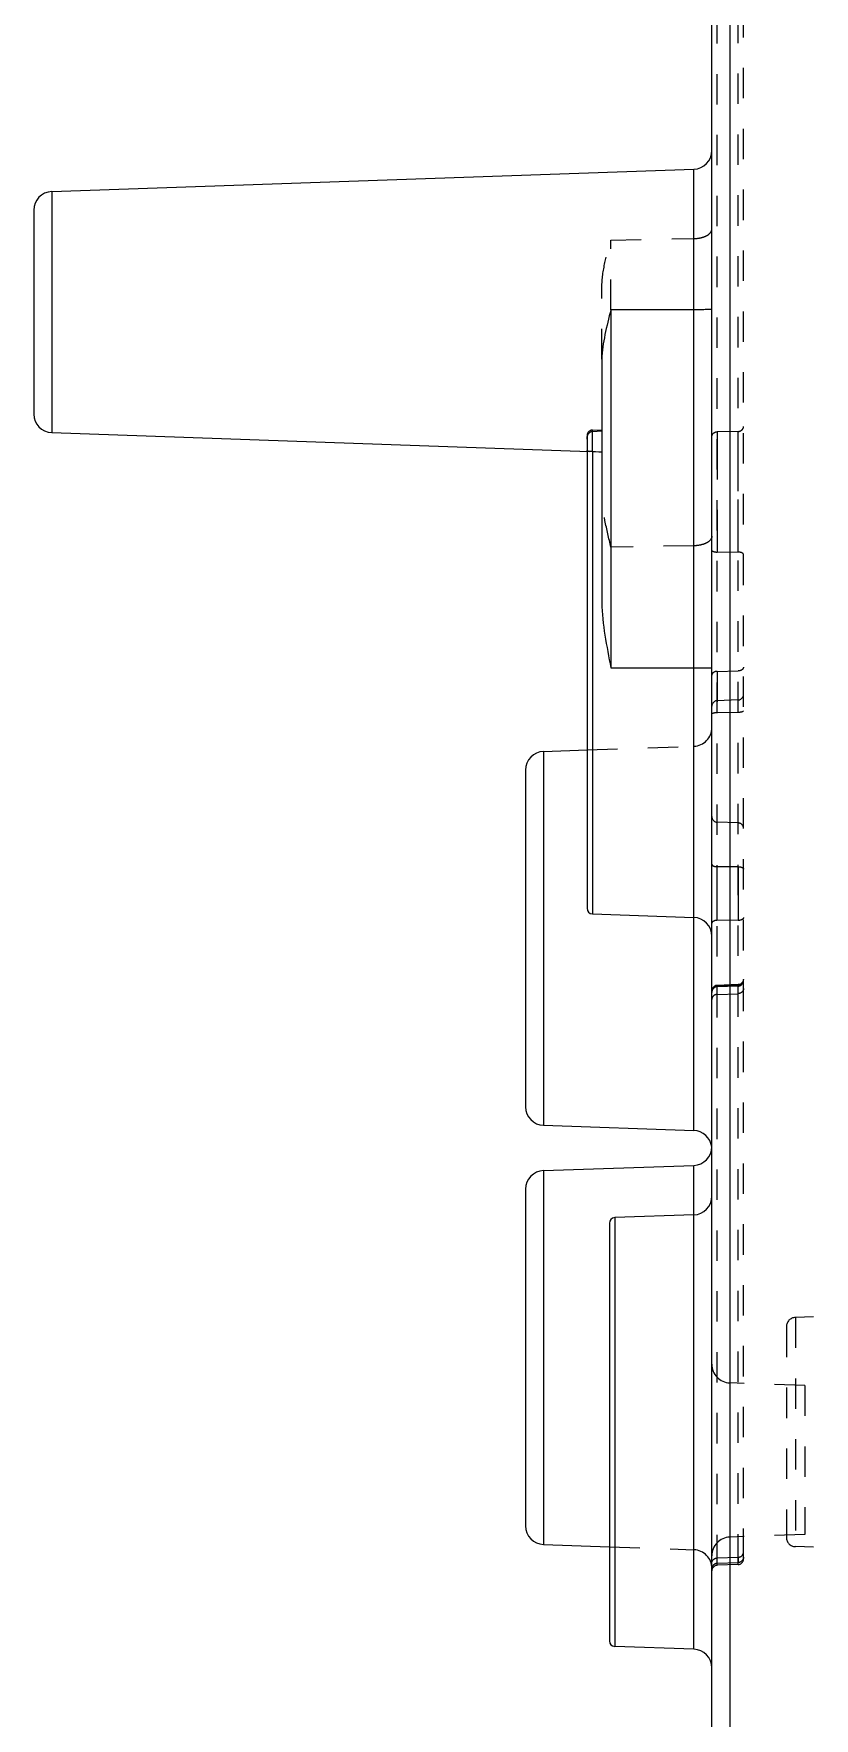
# Model space of a CAD drawing. Header units: millimetres. Extents: x -1265 to 1982, y -12197 to 1934.
# Drawn here: x 478.2 to 520.1, y 55.8 to 146.2 of the extents above; entities that cross this region are included whole.
import ezdxf

# ---------------------------------------------------------------- set-up
doc = ezdxf.new("R2010")
doc.units = ezdxf.units.MM
doc.header["$LTSCALE"] = 16.335
doc.linetypes.add('HIDDEN', pattern=[0.2, 0.1, -0.1])
doc.layers.get('0').update_dxf_attribs({"linetype": 'CONTINUOUS'})
doc.layers.add('DEFAULT_2', color=8, linetype='HIDDEN')

msp = doc.modelspace()

# ---------------------------------------------------------------- linework, layer by layer
at = {"color": 7, "linetype": 'Continuous'}
for p, q in [((514.598, -94.748), (514.598, 282.739)), ((515.572, 276.741), (515.572, -88.75)), ((479.163, 137.707), (513.633, 138.911)), ((513.633, 87.305), (513.633, 138.911)), ((479.163, 137.707), (479.163, 124.77)), ((478.198, 136.709), (478.198, 125.769)), ((513.633, 131.368), (509.18, 131.365)), ((509.18, 131.365), (509.18, 112.139)), ((508.698, 128.709), (508.698, 115.64)), ((479.163, 124.77), (508.02, 123.762)), ((507.898, 123.762), (507.898, 99.238)), ((508.187, 123.758), (508.187, 98.938)), ((508.187, 123.758), (508.357, 123.753)), ((508.357, 123.753), (508.528, 123.748)), ((508.528, 123.748), (508.698, 123.742)), ((509.18, 112.139), (513.633, 112.141)), ((505.563, 107.654), (507.898, 107.736)), ((505.563, 107.654), (505.563, 87.587)), ((504.598, 106.656), (504.598, 88.585)), ((508.187, 98.938), (513.633, 98.748)), ((505.563, 87.587), (513.633, 87.305)), ((505.563, 85.154), (513.633, 85.436)), ((505.563, 85.154), (505.563, 65.087)), ((513.633, 59.462), (513.633, 85.436)), ((504.598, 84.156), (504.598, 66.085)), ((509.098, 82.332), (509.098, 59.909)), ((513.633, 82.779), (509.387, 82.63)), ((509.387, 82.63), (509.387, 59.61)), ((505.563, 65.087), (509.098, 64.963)), ((513.633, 59.462), (509.387, 59.61))]:
    msp.add_line(p, q, dxfattribs=at)
for centre, radius, start, end in [((513.598, 139.911), 1, 272, 360), ((479.198, 136.708), 1, 92, 180), ((479.198, 125.77), 1, 180, 268), ((505.598, 106.655), 1, 92, 180), ((508.198, 99.238), 0.3, 180, 268), ((513.598, 97.749), 1, 0, 88), ((505.598, 88.586), 1, 180, 268), ((513.598, 86.305), 1, 7.34264, 88), ((513.598, 86.435), 1, 272, 360), ((505.598, 84.155), 1, 92, 180), ((513.598, 83.778), 1, 272, 360), ((509.398, 82.331), 0.3, 92, 180), ((505.598, 66.086), 1, 180, 268), ((509.398, 59.91), 0.3, 180, 268), ((513.598, 58.463), 1, 0, 88)]:
    msp.add_arc(centre, radius, start, end, dxfattribs=at)
for points, knots in [([(509.18, 131.365), (509.066, 130.922), (508.845, 130.05), (508.698, 129.153), (508.698, 128.709)], [0, 0, 0, 0, 0.50773, 1, 1, 1, 1]), ([(514.598, 131.384), (514.598, 131.383), (514.588, 131.383), (514.578, 131.38), (514.553, 131.38), (514.506, 131.377), (514.426, 131.375), (514.309, 131.372), (514.164, 131.37), (513.936, 131.368), (513.757, 131.368), (513.633, 131.368)], [0, 0, 0, 0, 0.005122, 0.019594, 0.043307, 0.076035, 0.167543, 0.291094, 0.442041, 0.615417, 1, 1, 1, 1]), ([(508.187, 123.758), (508.169, 123.759), (508.113, 123.76), (508.058, 123.761), (508.02, 123.762)], [0, 0, 0, 0, 0.327442, 1, 1, 1, 1]), ([(508.698, 115.64), (508.698, 115.057), (508.842, 113.88), (509.066, 112.724), (509.18, 112.139)], [0, 0, 0, 0, 0.494556, 1, 1, 1, 1]), ([(513.633, 112.141), (513.757, 112.142), (513.936, 112.142), (514.164, 112.144), (514.309, 112.146), (514.426, 112.149), (514.506, 112.151), (514.553, 112.153), (514.578, 112.154), (514.588, 112.157), (514.598, 112.157), (514.598, 112.158)], [0, 0, 0, 0, 0.384583, 0.557959, 0.708906, 0.832457, 0.923965, 0.956693, 0.980406, 0.994878, 1, 1, 1, 1])]:
    msp.add_open_spline(points, degree=3, knots=knots, dxfattribs=at)
at = {"layer": 'DEFAULT_2', "color": 8, "linetype": 'HIDDEN'}
for p, q in [((516.008, 64.006), (516.008, 283.738)), ((516.298, 64.308), (516.298, 283.465)), ((514.887, 63.979), (514.887, 162.086)), ((509.18, 135.106), (513.633, 135.186)), ((509.18, 131.365), (509.18, 135.106)), ((508.698, 128.709), (508.698, 132.579)), ((508.187, 124.902), (508.698, 124.92)), ((508.187, 123.758), (508.187, 124.902)), ((508.187, 124.837), (508.698, 124.862)), ((516.008, 124.833), (514.887, 124.817)), ((514.887, 124.817), (514.887, 124.594)), ((507.898, 124.601), (507.898, 123.762)), ((513.633, 118.697), (509.18, 118.617)), ((514.887, 118.46), (514.887, 118.338)), ((516.008, 118.354), (514.887, 118.338)), ((514.887, 111.951), (516.008, 111.979)), ((516.008, 110.42), (514.887, 110.38)), ((514.887, 109.748), (516.008, 109.768)), ((507.898, 107.736), (513.633, 107.936)), ((516.008, 103.821), (514.887, 103.86)), ((516.008, 101.471), (514.887, 101.469)), ((516.008, 101.471), (516.009, 101.349)), ((516.009, 101.349), (516.01, 100.507)), ((516.01, 99.507), (516.009, 98.731)), ((516.008, 98.582), (514.887, 98.591)), ((516.009, 98.731), (516.008, 98.582)), ((516.009, 95.141), (514.887, 95.101)), ((514.887, 95.07), (516.008, 95.109)), ((514.887, 95.101), (514.887, 95.07)), ((514.887, 94.934), (514.887, 95.088)), ((516.008, 95.061), (514.887, 95.022)), ((516.008, 95.109), (516.009, 95.141)), ((516.13, 95.172), (516.009, 95.141)), ((514.887, 94.614), (514.887, 94.934)), ((514.887, 94.617), (516.008, 94.652)), ((542.915, 78.103), (519.08, 77.271)), ((519.08, 77.271), (519.08, 64.969)), ((518.598, 76.773), (518.598, 65.468)), ((519.598, 73.62), (515.563, 73.761)), ((519.598, 73.62), (519.598, 65.62)), ((519.598, 65.62), (515.563, 65.479)), ((509.098, 64.963), (513.633, 64.805)), ((514.887, 64.363), (516.008, 64.398)), ((516.008, 64.4), (516.009, 64.16)), ((542.915, 64.137), (519.08, 64.969)), ((514.887, 64.074), (516.008, 64.113)), ((516.008, 64.006), (514.887, 63.967)), ((516.009, 64.16), (516.008, 64.113))]:
    msp.add_line(p, q, dxfattribs=at)
msp.add_lwpolyline([(516.298, 95.441), (516.253, 95.283), (516.13, 95.172)], dxfattribs=at)
for centre, radius, start, end in [((508.198, 124.603), 0.3, 92, 180), ((119.41, 123.357), 396.601, 0.07895, 0.21316), ((1897.994, 121.825), 1383.11, 179.91444, 180.085559), ((-978.702, 121.767), 1494.715, 359.869184, 0.081918), ((514.898, 110.081), 0.3, 92, 180), ((515.998, 110.719), 0.3, 272, 360), ((513.598, 108.935), 1, 272, 360), ((514.898, 104.16), 0.3, 180, 268), ((515.998, 103.521), 0.3, 0, 88), ((514.898, 94.801), 0.3, 92.05157, 180), ((514.898, 94.722), 0.3, 92, 180), ((515.998, 95.361), 0.3, 272, 360), ((513.598, 86.305), 1, 0, 7.34264), ((519.098, 76.771), 0.5, 92, 180), ((515.598, 74.761), 1, 180, 268), ((515.598, 64.48), 1, 92, 180), ((519.098, 65.469), 0.5, 180, 268), ((513.598, 63.805), 1, 0, 88), ((515.998, 64.306), 0.3, 272, 360), ((514.898, 63.667), 0.3, 92, 180)]:
    msp.add_arc(centre, radius, start, end, dxfattribs=at)
for points, knots in [([(513.633, 135.186), (513.757, 135.188), (513.993, 135.215), (514.303, 135.319), (514.528, 135.476), (514.598, 135.632), (514.598, 135.7)], [0, 0, 0, 0, 0.317551, 0.600084, 0.825213, 1, 1, 1, 1]), ([(508.698, 132.579), (508.698, 133.021), (508.831, 133.879), (509.061, 134.706), (509.18, 135.106)], [0, 0, 0, 0, 0.514734, 1, 1, 1, 1]), ([(507.898, 124.426), (507.898, 124.5), (507.916, 124.622), (508.015, 124.78), (508.124, 124.834), (508.187, 124.837)], [0, 0, 0, 0, 0.40374, 0.650774, 1, 1, 1, 1]), ([(514.598, 124.557), (514.598, 124.624), (514.669, 124.766), (514.814, 124.815), (514.887, 124.817)], [0, 0, 0, 0, 0.474823, 1, 1, 1, 1]), ([(516.008, 124.833), (516.082, 124.835), (516.227, 124.884), (516.298, 125.026), (516.298, 125.093)], [0, 0, 0, 0, 0.524943, 1, 1, 1, 1]), ([(514.887, 124.594), (514.886, 124.541), (514.886, 124.306), (514.885, 124.072), (514.885, 123.891)], [0, 0, 0, 0, 0.226308, 1, 1, 1, 1]), ([(508.02, 123.762), (507.998, 123.763), (507.962, 123.766), (507.911, 123.77), (507.898, 123.796), (507.898, 123.804)], [0, 0, 0, 0, 0.473829, 0.813414, 1, 1, 1, 1]), ([(509.18, 118.617), (509.07, 119.097), (508.903, 119.798), (508.739, 120.717), (508.698, 121.157), (508.698, 121.37)], [0, 0, 0, 0, 0.528089, 0.771863, 1, 1, 1, 1]), ([(514.885, 119.76), (514.885, 119.649), (514.886, 119.215), (514.886, 118.782), (514.887, 118.46)], [0, 0, 0, 0, 0.257017, 1, 1, 1, 1]), ([(514.598, 119.211), (514.598, 119.143), (514.528, 118.987), (514.303, 118.83), (513.993, 118.726), (513.757, 118.699), (513.633, 118.697)], [0, 0, 0, 0, 0.174787, 0.399916, 0.682449, 1, 1, 1, 1]), ([(514.887, 118.338), (514.85, 118.339), (514.779, 118.346), (514.677, 118.372), (514.598, 118.426), (514.598, 118.467)], [0, 0, 0, 0, 0.33601, 0.630417, 1, 1, 1, 1]), ([(516.298, 118.225), (516.298, 118.266), (516.218, 118.321), (516.116, 118.346), (516.045, 118.354), (516.008, 118.354)], [0, 0, 0, 0, 0.369486, 0.673845, 1, 1, 1, 1]), ([(516.298, 112.185), (516.298, 112.129), (516.236, 112.039), (516.117, 111.989), (516.045, 111.976), (516.008, 111.975)], [0, 0, 0, 0, 0.436939, 0.716207, 1, 1, 1, 1]), ([(514.887, 111.955), (514.816, 111.953), (514.683, 111.924), (514.598, 111.801), (514.598, 111.745)], [0, 0, 0, 0, 0.560391, 1, 1, 1, 1]), ([(514.887, 111.955), (514.887, 111.793), (514.887, 111.057), (514.887, 110.322), (514.887, 109.748)], [0, 0, 0, 0, 0.220207, 1, 1, 1, 1]), ([(516.008, 109.768), (516.008, 109.97), (516.009, 110.706), (516.009, 111.442), (516.008, 111.975)], [0, 0, 0, 0, 0.2755, 1, 1, 1, 1]), ([(514.598, 109.671), (514.598, 109.683), (514.629, 109.71), (514.725, 109.738), (514.818, 109.748), (514.887, 109.748)], [0, 0, 0, 0, 0.117311, 0.333412, 1, 1, 1, 1]), ([(516.008, 109.768), (516.077, 109.768), (516.172, 109.777), (516.267, 109.807), (516.298, 109.834), (516.298, 109.845)], [0, 0, 0, 0, 0.666801, 0.88562, 1, 1, 1, 1]), ([(514.598, 101.598), (514.598, 101.557), (514.678, 101.502), (514.78, 101.477), (514.851, 101.469), (514.887, 101.469)], [0, 0, 0, 0, 0.369484, 0.673845, 1, 1, 1, 1]), ([(514.886, 100.509), (514.886, 100.592), (514.886, 100.912), (514.887, 101.231), (514.887, 101.469)], [0, 0, 0, 0, 0.258027, 1, 1, 1, 1]), ([(516.008, 101.471), (516.046, 101.471), (516.117, 101.463), (516.219, 101.437), (516.298, 101.383), (516.298, 101.342)], [0, 0, 0, 0, 0.33601, 0.630417, 1, 1, 1, 1]), ([(514.886, 99.514), (514.886, 99.596), (514.886, 99.928), (514.886, 100.26), (514.886, 100.509)], [0, 0, 0, 0, 0.247361, 1, 1, 1, 1]), ([(516.01, 100.507), (516.01, 100.256), (516.01, 99.923), (516.01, 99.59), (516.01, 99.507)], [0, 0, 0, 0, 0.752669, 1, 1, 1, 1]), ([(514.887, 98.591), (514.887, 98.664), (514.887, 98.971), (514.886, 99.279), (514.886, 99.514)], [0, 0, 0, 0, 0.236218, 1, 1, 1, 1]), ([(514.887, 98.591), (514.851, 98.591), (514.745, 98.58), (514.598, 98.51), (514.598, 98.433)], [0, 0, 0, 0, 0.31899, 1, 1, 1, 1]), ([(516.298, 98.742), (516.298, 98.721), (516.27, 98.657), (516.16, 98.598), (516.063, 98.583), (516.008, 98.582)], [0, 0, 0, 0, 0.179106, 0.538048, 1, 1, 1, 1]), ([(514.598, 94.772), (514.598, 94.846), (514.659, 95.002), (514.813, 95.067), (514.887, 95.07)], [0, 0, 0, 0, 0.498679, 1, 1, 1, 1]), ([(516.008, 95.109), (516.083, 95.112), (516.236, 95.178), (516.298, 95.333), (516.298, 95.407)], [0, 0, 0, 0, 0.501114, 1, 1, 1, 1]), ([(514.887, 94.614), (514.814, 94.612), (514.666, 94.559), (514.598, 94.413), (514.598, 94.344)], [0, 0, 0, 0, 0.517577, 1, 1, 1, 1]), ([(516.298, 94.925), (516.298, 94.856), (516.23, 94.71), (516.082, 94.657), (516.008, 94.655)], [0, 0, 0, 0, 0.482206, 1, 1, 1, 1]), ([(514.598, 64.091), (514.598, 64.135), (514.626, 64.228), (514.696, 64.296), (514.738, 64.319)], [0, 0, 0, 0, 0.477628, 1, 1, 1, 1]), ([(516.008, 64.4), (516.033, 64.401), (516.129, 64.414), (516.219, 64.474), (516.257, 64.534)], [0, 0, 0, 0, 0.259728, 1, 1, 1, 1]), ([(516.298, 64.412), (516.298, 64.362), (516.272, 64.261), (516.2, 64.185), (516.158, 64.159)], [0, 0, 0, 0, 0.499718, 1, 1, 1, 1]), ([(514.639, 63.925), (514.619, 63.891), (514.602, 63.84), (514.598, 63.787), (514.598, 63.775)], [0, 0, 0, 0, 0.762597, 1, 1, 1, 1]), ([(514.887, 64.074), (514.864, 64.074), (514.766, 64.057), (514.676, 63.99), (514.639, 63.925)], [0, 0, 0, 0, 0.240539, 1, 1, 1, 1])]:
    msp.add_open_spline(points, degree=3, knots=knots, dxfattribs=at)
for points in [[(514.738, 64.319), (514.784, 64.344), (514.836, 64.36), (514.887, 64.361)], [(516.257, 64.534), (516.283, 64.574), (516.298, 64.623), (516.298, 64.67)], [(516.158, 64.159), (516.113, 64.131), (516.06, 64.115), (516.008, 64.113)]]:
    msp.add_open_spline(points, degree=3, dxfattribs=at)

doc.saveas('drawing.dxf')
